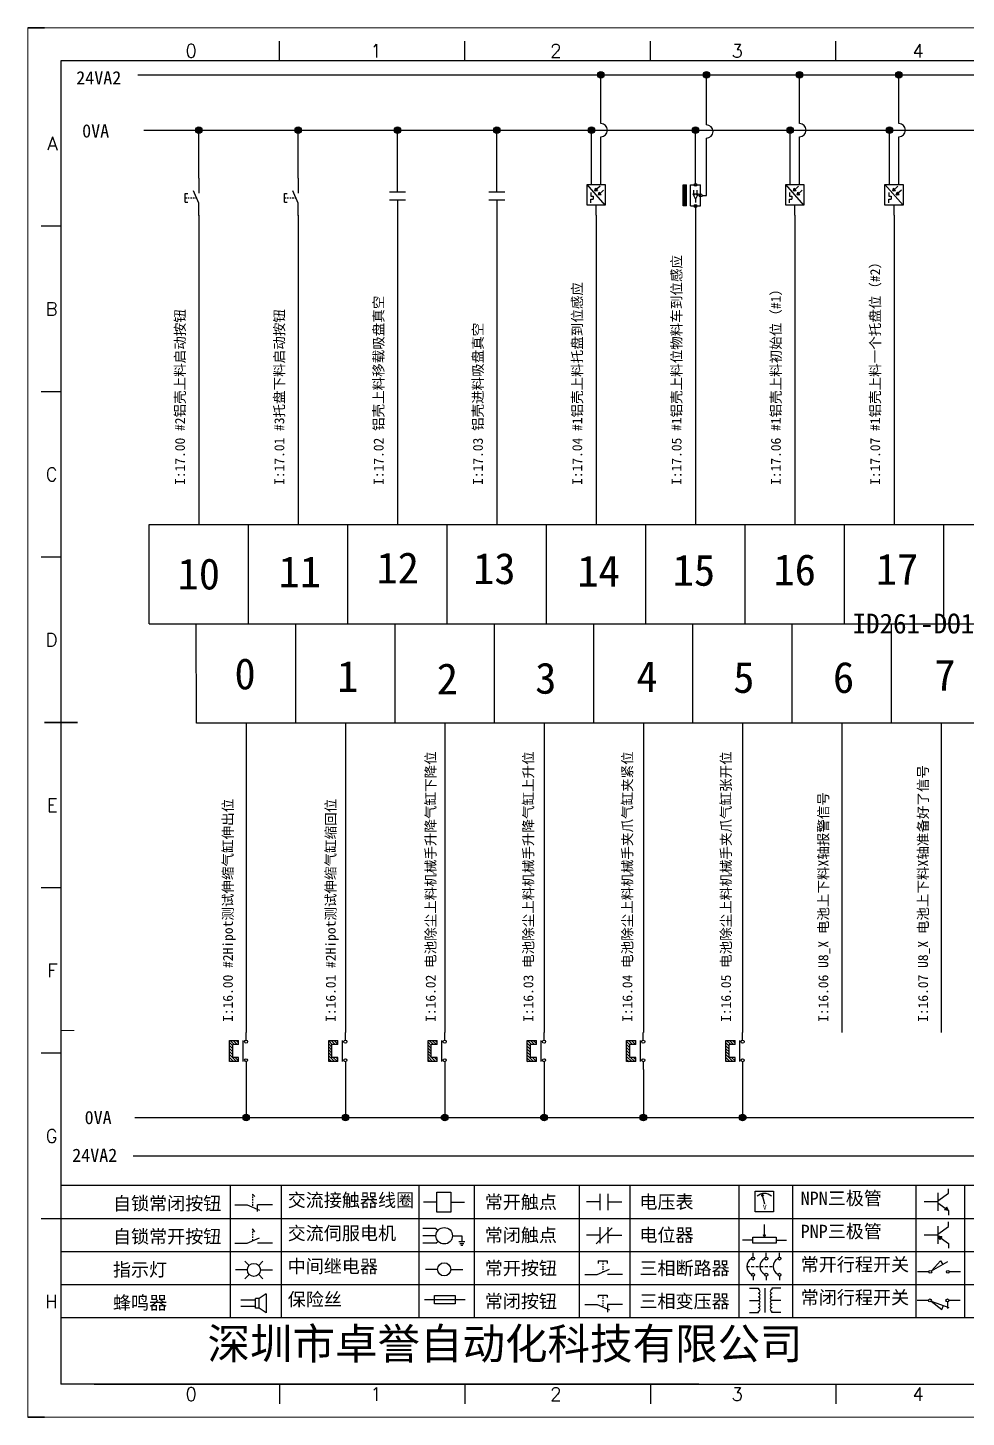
# Model space of a CAD drawing. Header units: millimetres. Extents: x 336 to 12810, y -1577 to 4105.
# Drawn here: x 9485.1 to 9626.9, y -645.8 to -435.8 of the extents above; entities that cross this region are included whole.
import ezdxf
from ezdxf.enums import TextEntityAlignment as Align

# ---------------------------------------------------------------- set-up
doc = ezdxf.new("R2010")
doc.units = ezdxf.units.MM
doc.layers.add('AE_BOR', color=1, linetype='Continuous')
doc.layers.add('MISC', color=2, linetype='Continuous')
doc.styles.get("Standard").update_dxf_attribs({"font": ''})
doc.styles.add('WD', font='romans.shx', dxfattribs={"width": 0.8, "bigfont": 'gbcbig.shx'})
doc.styles.add('样式 0', font='')
doc.styles.add('汉字', font='')
doc.styles.get('Standard').set_extended_font_data('SimSun')
doc.styles.get('样式 0').set_extended_font_data('KaiTi_GB2312')
doc.styles.get('汉字').set_extended_font_data('新宋体')

# ---------------------------------------------------------------- blocks, each defined once
blk = doc.blocks.new('*U6')
at = {"linetype": 'ByBlock'}
for p, q in [((-1909.23, -780.45), (-1909.23, -780.67)), ((-1909.23, -780.45), (-1908.92, -780.84)), ((-1909.23, -780.84), (-1909.23, -781.05)), ((-1911.92, -782.07), (-1910.06, -782.07)), ((-1910.06, -782.07), (-1908.18, -782.88)), ((-1909.23, -781.23), (-1909.23, -781.44)), ((-1909.23, -781.61), (-1909.23, -781.83)), ((-1909.23, -782), (-1909.23, -782.21)), ((-1909.23, -782.38), (-1909.23, -782.43)), ((-1908.52, -783.07), (-1908.52, -782.07)), ((-1906.25, -782.07), (-1908.52, -782.07))]:
    blk.add_line(p, q, dxfattribs=at)
blk = doc.blocks.new('*U8')
at = {"linetype": 'ByBlock'}
for p, q in [((-1908.88, -791.17), (-1909.23, -790.71)), ((-1909.23, -790.71), (-1909.23, -790.92)), ((-1909.23, -791.09), (-1909.23, -791.31)), ((-1909.23, -791.48), (-1909.23, -791.69)), ((-1911.92, -792.89), (-1910.06, -792.89)), ((-1910.06, -792.89), (-1908.18, -792.08)), ((-1909.23, -791.86), (-1909.23, -792.08)), ((-1909.23, -792.25), (-1909.23, -792.47)), ((-1906.25, -792.89), (-1908.52, -792.89))]:
    blk.add_line(p, q, dxfattribs=at)
blk = doc.blocks.new('蜂鸣器')
at = {"linetype": 'ByBlock'}
for p, q in [((-1907.17, -795.53), (-1908.25, -796.26)), ((-1907.17, -795.53), (-1907.17, -798.41)), ((-1908.8, -796.48), (-1911.01, -796.48)), ((-1908.8, -797.46), (-1911.01, -797.46)), ((-1908.25, -796.26), (-1908.8, -796.26)), ((-1908.8, -797.68), (-1908.8, -796.26)), ((-1908.25, -797.68), (-1908.8, -797.68)), ((-1908.25, -797.68), (-1908.25, -796.26)), ((-1907.17, -798.41), (-1908.25, -797.68))]:
    blk.add_line(p, q, dxfattribs=at)
blk = doc.blocks.new('指示灯')
at = {"linetype": 'ByBlock'}
for p, q in [((-1854.25, -776.92), (-1856.06, -776.92)), ((-1854.62, -775.59), (-1853.97, -776.23)), ((-1851.9, -775.59), (-1852.54, -776.23)), ((-1852.26, -776.92), (-1850.45, -776.92)), ((-1854.62, -778.25), (-1853.97, -777.61)), ((-1851.9, -778.25), (-1852.54, -777.61))]:
    blk.add_line(p, q, dxfattribs=at)
blk.add_circle((-1853.26, -776.92), 0.992, dxfattribs=at)
blk = doc.blocks.new('交流接触器线圈')
at = {"linetype": 'ByBlock'}
for p, q in [((-1880.82, -781.77), (-1882.87, -781.77)), ((-1878.72, -781.77), (-1876.67, -781.77))]:
    blk.add_line(p, q, dxfattribs=at)
blk.add_lwpolyline([(-1880.82, -780.28), (-1878.72, -780.28), (-1878.72, -783.26), (-1880.82, -783.26)], close=True, dxfattribs=at)
blk = doc.blocks.new('交流伺服电机')
at = {"linetype": 'ByBlock'}
for p, q in [((-1880.97, -785.75), (-1882.94, -785.75)), ((-1880.97, -786.85), (-1882.94, -786.85)), ((-1880.97, -785.75), (-1880.65, -786.03)), ((-1878.49, -786.85), (-1877.07, -786.85)), ((-1877.07, -786.85), (-1877.07, -787.72)), ((-1880.97, -787.94), (-1882.94, -787.94)), ((-1880.97, -787.94), (-1880.65, -787.67)), ((-1877.54, -787.72), (-1876.59, -787.72)), ((-1877.38, -788.01), (-1876.75, -788.01)), ((-1877.23, -788.29), (-1876.9, -788.29))]:
    blk.add_line(p, q, dxfattribs=at)
blk.add_circle((-1879.73, -786.85), 1.24, dxfattribs=at)
blk = doc.blocks.new('中间继电器')
at = {"linetype": 'ByBlock'}
for p, q in [((-1880.72, -791.92), (-1882.54, -791.92)), ((-1878.74, -791.92), (-1876.92, -791.92))]:
    blk.add_line(p, q, dxfattribs=at)
blk.add_circle((-1879.73, -791.92), 0.992, dxfattribs=at)
blk = doc.blocks.new('保险丝')
at = {"linetype": 'ByBlock'}
blk.add_line((-1882.72, -796.49), (-1876.55, -796.49), dxfattribs=at)
blk.add_lwpolyline([(-1881.2, -795.86), (-1878.06, -795.86), (-1878.06, -797.12), (-1881.2, -797.12)], close=True, dxfattribs=at)
blk = doc.blocks.new('常开按钮')
at = {"linetype": 'ByBlock'}
for p, q in [((-1910.06, -787.73), (-1908.18, -786.93)), ((-1909.9, -785.68), (-1908.56, -785.68)), ((-1909.9, -785.68), (-1909.9, -786.07)), ((-1909.23, -785.68), (-1909.23, -785.89)), ((-1909.23, -786.06), (-1909.23, -786.28)), ((-1909.23, -786.45), (-1909.23, -786.67)), ((-1909.23, -786.84), (-1909.23, -787.05)), ((-1909.23, -787.22), (-1909.23, -787.38)), ((-1908.56, -785.68), (-1908.56, -786.07)), ((-1911.92, -787.73), (-1910.06, -787.73)), ((-1906.25, -787.73), (-1908.52, -787.73))]:
    blk.add_line(p, q, dxfattribs=at)
blk = doc.blocks.new('常开触点')
at = {"linetype": 'ByBlock'}
for p, q in [((-1853.82, -782.99), (-1853.82, -780.56)), ((-1852.6, -782.99), (-1852.6, -780.56)), ((-1853.82, -781.77), (-1855.88, -781.77)), ((-1852.6, -781.77), (-1850.55, -781.77))]:
    blk.add_line(p, q, dxfattribs=at)
blk = doc.blocks.new('常闭触点')
at = {"linetype": 'ByBlock'}
for p, q in [((-1853.82, -786.77), (-1855.88, -786.77)), ((-1852.01, -785.66), (-1854.43, -788.1)), ((-1853.82, -787.99), (-1853.82, -785.56)), ((-1852.6, -787.99), (-1852.6, -785.56)), ((-1852.6, -786.77), (-1850.55, -786.77))]:
    blk.add_line(p, q, dxfattribs=at)
blk = doc.blocks.new('常闭按钮')
at = {"linetype": 'ByBlock'}
for p, q in [((-1854.11, -790.83), (-1852.77, -790.83)), ((-1854.11, -790.83), (-1854.11, -791.22)), ((-1853.44, -790.83), (-1853.44, -791.04)), ((-1853.44, -791.21), (-1853.44, -791.43)), ((-1853.44, -791.6), (-1853.44, -791.82)), ((-1852.77, -790.83), (-1852.77, -791.22)), ((-1856.13, -792.28), (-1854.28, -792.28)), ((-1854.28, -792.28), (-1852.4, -793.09)), ((-1853.44, -791.99), (-1853.44, -792.2)), ((-1853.44, -792.37), (-1853.44, -792.53)), ((-1850.47, -792.28), (-1852.73, -792.28)), ((-1852.73, -792.28), (-1852.73, -793.43))]:
    blk.add_line(p, q, dxfattribs=at)
blk = doc.blocks.new('电压表')
at = {"linetype": 'ByBlock'}
for p, q in [((-1814.84, -780.75), (-1814.91, -781.13)), ((-1814.6, -781.05), (-1814.91, -781.13)), ((-1814.84, -780.75), (-1814.46, -782.26)), ((-1814.84, -780.75), (-1814.6, -781.05))]:
    blk.add_line(p, q, dxfattribs=at)
blk.add_lwpolyline([(-1815.84, -780.34), (-1813.07, -780.34), (-1813.07, -783.49), (-1815.84, -783.49)], close=True, dxfattribs=at)
blk.add_arc((-1814.46, -782.26), 1.56, 46.8313, 133.1687, dxfattribs=at)
at = {"linetype": 'ByBlock', "insert": (-1814.7, -782.39), "char_height": 0.75, "width": 0.6768, "attachment_point": 1}
blk.add_mtext('V', dxfattribs=at)
blk = doc.blocks.new('电位器')
at = {"linetype": 'ByBlock'}
for p, q in [((-1814.45, -787.3), (-1814.45, -785.39)), ((-1814.45, -787.3), (-1814.62, -786.96)), ((-1814.62, -786.96), (-1814.27, -786.96)), ((-1814.45, -787.3), (-1814.27, -786.96)), ((-1816.21, -787.75), (-1817.79, -787.75)), ((-1812.68, -787.75), (-1811.1, -787.75))]:
    blk.add_line(p, q, dxfattribs=at)
blk.add_lwpolyline([(-1816.21, -787.3), (-1812.68, -787.3), (-1812.68, -788.2), (-1816.21, -788.2)], close=True, dxfattribs=at)
blk = doc.blocks.new('三相断路器')
at = {"linetype": 'ByBlock'}
for p, q in [((-1816.17, -790.33), (-1816.17, -789.7)), ((-1814.17, -790.33), (-1814.17, -789.7)), ((-1812.18, -790.33), (-1812.18, -789.7)), ((-1817.14, -791.74), (-1816.72, -791.74)), ((-1816.45, -791.74), (-1816.03, -791.74)), ((-1816.17, -793.19), (-1816.17, -793.83)), ((-1815.76, -791.74), (-1815.34, -791.74)), ((-1815.07, -791.74), (-1814.65, -791.74)), ((-1814.38, -791.74), (-1813.96, -791.74)), ((-1814.17, -793.19), (-1814.17, -793.83)), ((-1813.69, -791.74), (-1813.27, -791.74)), ((-1812.18, -793.19), (-1812.18, -793.83))]:
    blk.add_line(p, q, dxfattribs=at)
for centre in [(-1816.17, -790.55), (-1814.17, -790.55), (-1812.18, -790.55), (-1816.17, -792.98), (-1814.17, -792.98), (-1812.18, -792.98)]:
    blk.add_circle(centre, 0.219, dxfattribs=at)
for centre in [(-1815.81, -791.74), (-1813.82, -791.74), (-1811.83, -791.74)]:
    blk.add_arc(centre, 1.32, 115.5791, 244.4209, dxfattribs=at)
blk = doc.blocks.new('三相变压器')
at = {"linetype": 'ByBlock'}
for p, q in [((-1816.69, -795.03), (-1815.37, -795.03)), ((-1815.37, -795.03), (-1815.37, -795.24)), ((-1814.34, -798.7), (-1814.34, -795.04)), ((-1812, -795.03), (-1813.32, -795.03)), ((-1813.32, -795.03), (-1813.32, -795.24)), ((-1816.69, -796.87), (-1815.37, -796.87)), ((-1812, -796.87), (-1813.32, -796.87)), ((-1816.69, -798.71), (-1815.37, -798.71)), ((-1815.37, -798.71), (-1815.37, -798.5)), ((-1813.32, -798.71), (-1813.32, -798.5)), ((-1812, -798.71), (-1813.32, -798.71))]:
    blk.add_line(p, q, dxfattribs=at)
for centre, start, end in [((-1815.37, -795.51), 270, 90), ((-1815.37, -796.06), 270, 90), ((-1813.32, -795.51), 90, 270), ((-1813.32, -796.06), 90, 270), ((-1815.37, -796.6), 270, 90), ((-1815.37, -797.14), 270, 90), ((-1815.37, -797.68), 270, 90), ((-1815.37, -798.23), 270, 90), ((-1813.32, -796.6), 90, 270), ((-1813.32, -797.14), 90, 270), ((-1813.32, -797.68), 90, 270), ((-1813.32, -798.23), 90, 270)]:
    blk.add_arc(centre, 0.271, start, end, dxfattribs=at)
blk = doc.blocks.new('NPN三极管')
at = {"linetype": 'ByBlock'}
for p, q in [((-1785.73, -780.61), (-1785.73, -783.32)), ((-1785.73, -781.82), (-1784.15, -780.66)), ((-1784.15, -780.66), (-1784.15, -779.98)), ((-1785.73, -781.97), (-1787.81, -781.97)), ((-1785.73, -782.11), (-1784.15, -783.27)), ((-1784.41, -782.73), (-1784.74, -783.18)), ((-1784.15, -783.27), (-1784.74, -783.18)), ((-1784.15, -783.27), (-1784.41, -782.73)), ((-1784.15, -783.27), (-1784.15, -783.96))]:
    blk.add_line(p, q, dxfattribs=at)
blk = doc.blocks.new('PNP三极管')
at = {"linetype": 'ByBlock'}
for p, q in [((-1784.9, -785.38), (-1784.9, -788.09)), ((-1783.32, -785.43), (-1783.32, -784.75)), ((-1784.9, -786.74), (-1786.98, -786.74)), ((-1784.9, -786.59), (-1783.32, -785.43)), ((-1784.9, -786.88), (-1783.32, -788.04)), ((-1784.9, -786.88), (-1784.31, -786.97)), ((-1784.9, -786.88), (-1784.64, -787.42)), ((-1784.31, -786.97), (-1784.64, -787.42)), ((-1783.32, -788.04), (-1783.32, -788.73))]:
    blk.add_line(p, q, dxfattribs=at)
blk = doc.blocks.new('常开行程开关')
at = {"linetype": 'ByBlock'}
for p, q in [((-1785.89, -792.17), (-1784.52, -790.62)), ((-1785.89, -792.17), (-1783.43, -790.72)), ((-1784.52, -790.62), (-1784.19, -791.17)), ((-1786.29, -792.3), (-1788.01, -792.3)), ((-1781.48, -792.3), (-1783.21, -792.3))]:
    blk.add_line(p, q, dxfattribs=at)
for centre in [(-1786.07, -792.3), (-1783.42, -792.3)]:
    blk.add_circle(centre, 0.219, dxfattribs=at)
blk = doc.blocks.new('常闭行程开关')
at = {"linetype": 'ByBlock'}
for p, q in [((-1786.34, -796.62), (-1788.07, -796.62)), ((-1785.93, -796.72), (-1783.25, -797.7)), ((-1785.93, -796.72), (-1784.3, -798)), ((-1784.3, -798), (-1784.08, -797.4)), ((-1783.48, -796.84), (-1783.48, -797.85)), ((-1781.54, -796.62), (-1783.26, -796.62))]:
    blk.add_line(p, q, dxfattribs=at)
for centre in [(-1786.12, -796.62), (-1783.48, -796.62)]:
    blk.add_circle(centre, 0.219, dxfattribs=at)
blk = doc.blocks.new('电控横A4')
for p, q in [((292, -5), (5, -5)), ((5, -5), (5, -205)), ((10.03, -205), (289.53, -205)), ((130.8, -205), (190.75, -205))]:
    blk.add_line(p, q)
at = {"lineweight": 9, "ltscale": 0.1}
for p, q in [((5, -151.57), (7, -151.57)), ((101.34, -205), (130.8, -205)), ((129.44, -205), (129.44, -205)), ((129.44, -205), (129.44, -205)), ((129.44, -205), (129.44, -205)), ((129.44, -205), (129.44, -205))]:
    blk.add_line(p, q, dxfattribs=at)
at = {"linetype": 'ByBlock'}
for p, q in [((292, -175), (5, -175)), ((292, -180), (5, -180)), ((292, -185), (5, -185)), ((292, -190), (5, -190)), ((292, -195), (5, -195))]:
    blk.add_line(p, q, dxfattribs=at)
at = {"color": 0, "lineweight": -2}
for p, q in [((30.58, -175), (30.58, -195)), ((38.26, -175), (38.26, -195)), ((59.05, -175), (59.05, -195)), ((67.4, -175), (67.4, -195)), ((83.26, -175), (83.26, -195)), ((90.91, -175), (90.91, -195)), ((107.4, -175), (107.4, -195)), ((115.5, -175), (115.5, -195)), ((134.12, -175), (134.12, -195)), ((141.48, -175), (141.48, -195))]:
    blk.add_line(p, q, dxfattribs=at)
at = {"color": 0, "ltscale": 2}
blk.add_line((101.34, -205), (5, -205), dxfattribs=at)
at = {"layer": 'AE_BOR', "lineweight": 30}
for p, q in [((2.53, 0), (0, 0)), ((0, -210), (2.53, -210))]:
    blk.add_line(p, q, dxfattribs=at)
at = {"layer": 'AE_BOR', "color": 1, "lineweight": 15}
for p, q in [((0, 0), (297, 0)), ((0, -210), (0, 0)), ((297, -210), (0, -210))]:
    blk.add_line(p, q, dxfattribs=at)
at = {"layer": 'AE_BOR'}
for p, q in [((38.03, -5), (38.03, -2)), ((66.03, -5), (66.03, -2)), ((94.03, -5), (94.03, -2)), ((122.03, -5), (122.03, -2)), ((5, -30), (2, -30)), ((5, -55), (2, -55)), ((5, -80), (2, -80)), ((5, -130), (2, -130)), ((5, -155), (2, -155)), ((5, -180), (2, -180)), ((38.03, -205), (38.03, -208)), ((66.03, -205), (66.03, -208)), ((94.03, -205), (94.03, -208)), ((122.03, -205), (122.03, -208))]:
    blk.add_line(p, q, dxfattribs=at)
at = {"layer": 'AE_BOR', "color": 2, "lineweight": 30}
blk.add_line((2.5, -105), (7.5, -105), dxfattribs=at)
at = {"linetype": 'ByBlock'}
for name, p in [('*U6', (1943.19, 604.18)), ('交流接触器线圈', (1942.62, 604.27)), ('常开触点', (1940.27, 604.3)), ('电压表', (1925.71, 604.52)), ('NPN三极管', (1923.2, 604.5)), ('PNP三极管', (1922.37, 604.27)), ('*U8', (1943.19, 609.18)), ('交流伺服电机', (1942.62, 604.27)), ('常闭触点', (1940.27, 604.3)), ('电位器', (1925.71, 604.52)), ('指示灯', (1887.41, 589.18)), ('中间继电器', (1942.62, 604.27)), ('常开按钮', (1996.06, 599.3)), ('三相断路器', (1925.71, 604.52)), ('常开行程开关', (1922.37, 604.27)), ('三相变压器', (1925.71, 604.52)), ('蜂鸣器', (1943.19, 604.18)), ('保险丝', (1942.62, 604.27)), ('常闭按钮', (1940.27, 599.3)), ('常闭行程开关', (1922.37, 604.27))]:
    blk.add_blockref(name, p, dxfattribs=at)
at = {"char_height": 2, "attachment_point": 1, "style": '汉字'}
for s, insert in [('{\\fKaiTi_GB2312|b0|i0|c134|p49;自锁常闭按钮}', (12.86, -176.69)), ('{\\fKaiTi_GB2312|b0|i0|c134|p49;交流接触器线圈}', (39.25, -176.19)), ('{\\fKaiTi_GB2312|b0|i0|c134|p49;常开触点}', (69.01, -176.48)), ('{\\fKaiTi_GB2312|b0|i0|c134|p49;电压表}', (92.37, -176.47)), ('{\\fKaiTi_GB2312|b0|i0|c134|p49;NPN三极管}', (116.73, -175.91)), ('{\\fKaiTi_GB2312|b0|i0|c134|p49;自锁常开按钮}', (12.86, -181.69)), ('{\\fKaiTi_GB2312|b0|i0|c134|p49;交流伺服电机}', (39.25, -181.19)), ('{\\fKaiTi_GB2312|b0|i0|c134|p49;常闭触点}', (69.01, -181.48)), ('{\\fKaiTi_GB2312|b0|i0|c134|p49;电位器}', (92.37, -181.47)), ('{\\fKaiTi_GB2312|b0|i0|c134|p49;PNP三极管}', (116.73, -180.91)), ('{\\fKaiTi_GB2312|b0|i0|c134|p49;指示灯}', (12.86, -186.69)), ('{\\fKaiTi_GB2312|b0|i0|c134|p49;中间继电器}', (39.25, -186.19)), ('{\\fKaiTi_GB2312|b0|i0|c134|p49;常开按钮}', (69.01, -186.48)), ('{\\fKaiTi_GB2312|b0|i0|c134|p49;三相断路器}', (92.37, -186.47)), ('{\\fKaiTi_GB2312|b0|i0|c134|p49;常开行程开关}', (116.73, -185.91)), ('{\\fKaiTi_GB2312|b0|i0|c134|p49;保险丝}', (39.25, -191.19)), ('{\\fKaiTi_GB2312|b0|i0|c134|p49;常闭行程开关}', (116.73, -190.91)), ('{\\fKaiTi_GB2312|b0|i0|c134|p49;蜂鸣器}', (12.86, -191.69)), ('{\\fKaiTi_GB2312|b0|i0|c134|p49;常闭按钮}', (69.01, -191.48)), ('{\\fKaiTi_GB2312|b0|i0|c134|p49;三相变压器}', (92.37, -191.47))]:
    blk.add_mtext(s, dxfattribs=dict(at, insert=insert))
at = {"color": 0, "lineweight": -2, "insert": (27.14, -196.53), "char_height": 4.7064, "width": 96.1138, "attachment_point": 1}
blk.add_mtext('深圳市卓誉自动化科技有限公司', dxfattribs=at)
at = {"layer": 'AE_BOR', "style": 'WD'}
for s, p in [('0', (24.67, -4.5)), ('1', (52.6, -4.5)), ('2', (79.75, -4.5)), ('3', (107.15, -4.5)), ('4', (134.45, -4.5)), ('0', (24.67, -207.5)), ('1', (52.6, -207.5)), ('2', (79.75, -207.5)), ('3', (107.15, -207.5)), ('4', (134.45, -207.5))]:
    blk.add_text(s, height=2, dxfattribs=at).set_placement(p, align=Align.CENTER)
for s, p in [('A', (4.5, -17.5)), ('B', (4.5, -42.5)), ('C', (4.5, -67.5)), ('D', (4.5, -92.5)), ('E', (4.5, -117.5)), ('F', (4.5, -142.5)), ('G', (4.5, -167.5)), ('H', (4.5, -192.5))]:
    blk.add_text(s, height=2, dxfattribs=at).set_placement(p, align=Align.MIDDLE_RIGHT)
blk = doc.blocks.new('磁性开关')
at = {"linetype": 'ByBlock'}
h = blk.add_hatch(dxfattribs=at)
h.set_pattern_fill('ANSI31', color=256, scale=0.1, style=0)
h.paths.add_polyline_path([(-1910.88, -776.69), (-1910.88, -775.29), (-1907.69, -775.29), (-1907.69, -776.69), (-1908.31, -776.69), (-1908.31, -775.79), (-1910.25, -775.79), (-1910.25, -776.69)])
for p, q in [((-1910.88, -776.69), (-1910.88, -775.29)), ((-1910.88, -775.29), (-1907.69, -775.29)), ((-1910.88, -776.69), (-1910.25, -776.69)), ((-1910.25, -776.69), (-1910.25, -775.79)), ((-1910.25, -775.79), (-1908.31, -775.79)), ((-1908.31, -776.69), (-1908.31, -775.79)), ((-1908.31, -776.69), (-1907.69, -776.69)), ((-1907.69, -775.29), (-1907.69, -776.69)), ((-1910.91, -777.81), (-1912.09, -777.81)), ((-1910.88, -777.39), (-1907.69, -777.39)), ((-1907.66, -777.81), (-1906.48, -777.81))]:
    blk.add_line(p, q, dxfattribs=at)
for centre in [(-1910.68, -777.81), (-1907.88, -777.81)]:
    blk.add_circle(centre, 0.225, dxfattribs=at)
blk = doc.blocks.new('光电开关')
at = {"linetype": 'ByBlock'}
h = blk.add_hatch(dxfattribs=at)
h.set_pattern_fill('ANSI31', color=256, scale=0.01, style=0)
h.set_pattern_definition([(45, (0.172267, 0), (-0.0224506403, 0.0224506403), [])])
h.paths.add_polyline_path([(-1882.44, -776.34), (-1882.5, -775.91), (-1882.68, -776.07)])
h.paths.add_polyline_path([(-1882.86, -776.23), (-1882.44, -776.34), (-1882.68, -776.07)])
h.paths.add_polyline_path([(-1883.05, -776.88), (-1883.11, -776.45), (-1883.29, -776.61)])
h.paths.add_polyline_path([(-1883.47, -776.77), (-1883.05, -776.88), (-1883.29, -776.61)])
for p, q in [((-1884.01, -775.96), (-1885.56, -775.96)), ((-1880.91, -775.3), (-1884.01, -778.05)), ((-1883.75, -776.09), (-1883.05, -776.88)), ((-1883.11, -776.45), (-1883.47, -776.77)), ((-1883.05, -776.88), (-1883.47, -776.77)), ((-1883.14, -775.55), (-1882.44, -776.34)), ((-1883.05, -776.88), (-1883.11, -776.45)), ((-1882.5, -775.91), (-1882.86, -776.23)), ((-1882.44, -776.34), (-1882.86, -776.23)), ((-1882.44, -776.34), (-1882.5, -775.91)), ((-1879.37, -776.67), (-1880.91, -776.67)), ((-1884.01, -777.39), (-1885.56, -777.39)), ((-1882.78, -777.47), (-1882.23, -777.47)), ((-1882.23, -777.47), (-1882.23, -777.14)), ((-1882.23, -777.14), (-1881.78, -777.14)), ((-1881.78, -777.47), (-1881.78, -777.14)), ((-1881.23, -777.47), (-1881.78, -777.47))]:
    blk.add_line(p, q, dxfattribs=at)
blk.add_lwpolyline([(-1884.01, -775.3), (-1880.91, -775.3), (-1880.91, -778.05), (-1884.01, -778.05)], close=True, dxfattribs=at)
blk = doc.blocks.new('接近开关')
at = {"linetype": 'ByBlock'}
h = blk.add_hatch(dxfattribs=at)
h.set_pattern_fill('ANSI31', color=256, scale=0.01, style=0)
h.set_pattern_definition([(45, (-89.131516, -30.795668), (-0.0224506403, 0.0224506403), [])])
h.paths.add_polyline_path([(-1516.96, -1123.35), (-1516.96, -1122.85), (-1513.76, -1122.85), (-1513.76, -1123.35)])
for p, q in [((-1516.96, -1123.35), (-1516.96, -1122.85)), ((-1516.96, -1122.85), (-1513.76, -1122.85)), ((-1516.96, -1123.35), (-1513.76, -1123.35)), ((-1513.76, -1122.85), (-1513.76, -1123.35)), ((-1517.18, -1124.71), (-1518.36, -1124.71)), ((-1516.96, -1123.95), (-1513.76, -1123.95)), ((-1516.96, -1123.95), (-1516.96, -1125.47)), ((-1516.96, -1125.47), (-1513.76, -1125.47)), ((-1515.91, -1124.71), (-1516.45, -1124.71)), ((-1515.11, -1124.31), (-1515.91, -1124.71)), ((-1515.11, -1125.11), (-1515.91, -1124.71)), ((-1515.33, -1124.53), (-1515.17, -1124.53)), ((-1515.33, -1124.88), (-1515.17, -1124.88)), ((-1515.25, -1124.45), (-1515.25, -1124.61)), ((-1515.11, -1124.31), (-1515.11, -1125.11)), ((-1515.11, -1124.48), (-1514.58, -1124.48)), ((-1515.11, -1124.94), (-1514.58, -1124.94)), ((-1513.76, -1123.95), (-1513.76, -1125.47)), ((-1513.54, -1124.71), (-1512.36, -1124.71)), ((-1515.36, -1125.69), (-1515.36, -1126.36)), ((-1515.36, -1126.36), (-1512.36, -1126.36))]:
    blk.add_line(p, q, dxfattribs=at)
for centre in [(-1516.96, -1124.71), (-1515.36, -1125.47), (-1513.76, -1124.71)]:
    blk.add_circle(centre, 0.225, dxfattribs=at)

msp = doc.modelspace()

# ---------------------------------------------------------------- hatches: boundary and pattern name
at = {"lineweight": -2}
h = msp.add_hatch(color=0, dxfattribs=at)
edge = h.paths.add_edge_path()
edge.add_arc((9571.683, -442.924), 0.5, 0, 360)
h = msp.add_hatch(color=0, dxfattribs=at)
edge = h.paths.add_edge_path()
edge.add_arc((9587.619, -442.924), 0.5, 0, 360)
h = msp.add_hatch(color=0, dxfattribs=at)
edge = h.paths.add_edge_path()
edge.add_arc((9601.683, -442.924), 0.5, 0, 360)
h = msp.add_hatch(color=0, dxfattribs=at)
edge = h.paths.add_edge_path()
edge.add_arc((9616.683, -442.924), 0.5, 0, 360)
h = msp.add_hatch(color=0, dxfattribs=at)
edge = h.paths.add_edge_path()
edge.add_arc((9510.971, -451.287), 0.5, 0, 360)
h = msp.add_hatch(color=0, dxfattribs=at)
edge = h.paths.add_edge_path()
edge.add_arc((9525.971, -451.287), 0.5, 0, 360)
h = msp.add_hatch(color=0, dxfattribs=at)
edge = h.paths.add_edge_path()
edge.add_arc((9540.971, -451.287), 0.5, 0, 360)
h = msp.add_hatch(color=0, dxfattribs=at)
edge = h.paths.add_edge_path()
edge.add_arc((9555.971, -451.287), 0.5, 0, 360)
h = msp.add_hatch(color=0, dxfattribs=at)
edge = h.paths.add_edge_path()
edge.add_arc((9570.258, -451.287), 0.5, 0, 360)
h = msp.add_hatch(color=0, dxfattribs=at)
edge = h.paths.add_edge_path()
edge.add_arc((9585.971, -451.287), 0.5, 0, 360)
h = msp.add_hatch(color=0, dxfattribs=at)
edge = h.paths.add_edge_path()
edge.add_arc((9600.258, -451.287), 0.5, 0, 360)
h = msp.add_hatch(color=0, dxfattribs=at)
edge = h.paths.add_edge_path()
edge.add_arc((9615.258, -451.287), 0.5, 0, 360)
h = msp.add_hatch(color=0, dxfattribs=at)
edge = h.paths.add_edge_path()
edge.add_arc((9518.095, -600.499), 0.5, 0, 360)
h = msp.add_hatch(color=0, dxfattribs=at)
edge = h.paths.add_edge_path()
edge.add_arc((9533.095, -600.499), 0.5, 0, 360)
h = msp.add_hatch(color=0, dxfattribs=at)
edge = h.paths.add_edge_path()
edge.add_arc((9548.095, -600.499), 0.5, 0, 360)
h = msp.add_hatch(color=0, dxfattribs=at)
edge = h.paths.add_edge_path()
edge.add_arc((9563.095, -600.499), 0.5, 0, 360)
h = msp.add_hatch(color=0, dxfattribs=at)
edge = h.paths.add_edge_path()
edge.add_arc((9578.095, -600.499), 0.5, 0, 360)
h = msp.add_hatch(color=0, dxfattribs=at)
edge = h.paths.add_edge_path()
edge.add_arc((9593.095, -600.499), 0.5, 0, 360)

# ---------------------------------------------------------------- linework, layer by layer
at = {"color": 0, "lineweight": -2}
for p, q in [((9501.758, -442.924), (9768.511, -442.924)), ((9571.683, -450.287), (9571.683, -442.924)), ((9587.619, -450.476), (9587.619, -442.924)), ((9601.683, -450.287), (9601.683, -442.924)), ((9616.683, -450.287), (9616.683, -442.924)), ((9502.642, -451.287), (9769.395, -451.287)), ((9510.971, -458.531), (9510.971, -451.287)), ((9525.971, -458.531), (9525.971, -451.287)), ((9540.971, -458.531), (9540.971, -451.287)), ((9555.971, -458.531), (9555.971, -451.287)), ((9570.258, -457.952), (9570.258, -451.287)), ((9585.971, -458.141), (9585.971, -451.287)), ((9600.258, -457.952), (9600.258, -451.287)), ((9615.258, -457.952), (9615.258, -451.287)), ((9571.683, -457.952), (9571.683, -452.287)), ((9587.619, -458.141), (9587.619, -452.476)), ((9601.683, -457.952), (9601.683, -452.287)), ((9616.683, -457.952), (9616.683, -452.287)), ((9540.971, -463.859), (9540.971, -510.893)), ((9555.971, -463.859), (9555.971, -510.893)), ((9510.971, -464.143), (9510.971, -510.893)), ((9525.971, -464.143), (9525.971, -510.893)), ((9570.971, -464.143), (9570.971, -510.893)), ((9585.971, -464.143), (9585.971, -510.893)), ((9600.971, -464.143), (9600.971, -510.893)), ((9615.971, -464.143), (9615.971, -510.893)), ((9503.471, -525.893), (9765.595, -525.893)), ((9525.595, -540.893), (9525.595, -525.893)), ((9540.595, -540.893), (9540.595, -525.893)), ((9555.595, -540.893), (9555.595, -525.893)), ((9570.595, -540.893), (9570.595, -525.893)), ((9585.595, -540.893), (9585.595, -525.893)), ((9600.595, -540.893), (9600.595, -525.893)), ((9615.595, -540.893), (9615.595, -525.893)), ((9518.095, -540.893), (9518.095, -587.643)), ((9533.095, -540.893), (9533.095, -587.643)), ((9548.095, -540.893), (9548.095, -587.643)), ((9563.095, -540.893), (9563.095, -587.643)), ((9578.095, -540.893), (9578.095, -587.643)), ((9593.095, -540.893), (9593.095, -587.643)), ((9608.095, -540.893), (9608.095, -587.643)), ((9623.095, -540.893), (9623.095, -587.643)), ((9518.095, -593.255), (9518.095, -600.499)), ((9533.095, -593.255), (9533.095, -600.499)), ((9548.095, -593.255), (9548.095, -600.499)), ((9563.095, -593.255), (9563.095, -600.499)), ((9578.095, -593.255), (9578.095, -600.499)), ((9593.095, -593.255), (9593.095, -600.499)), ((9501.274, -600.499), (9767.264, -600.499)), ((9501.037, -606.316), (9767.79, -606.316))]:
    msp.add_line(p, q, dxfattribs=at)
for points in [[(9503.471, -510.893), (9518.471, -510.893)], [(9503.471, -525.893), (9503.471, -510.893)], [(9518.471, -510.893), (9533.471, -510.893)], [(9518.471, -525.893), (9518.471, -510.893)], [(9533.471, -510.893), (9548.471, -510.893)], [(9533.471, -525.893), (9533.471, -510.893)], [(9548.471, -510.893), (9563.471, -510.893)], [(9548.471, -525.893), (9548.471, -510.893)], [(9563.471, -510.893), (9578.471, -510.893)], [(9563.471, -525.893), (9563.471, -510.893)], [(9578.471, -510.893), (9593.471, -510.893)], [(9578.471, -525.893), (9578.471, -510.893)], [(9593.471, -510.893), (9608.471, -510.893)], [(9593.471, -525.893), (9593.471, -510.893)], [(9608.471, -510.893), (9623.471, -510.893)], [(9608.471, -525.893), (9608.471, -510.893)], [(9623.471, -510.893), (9638.471, -510.893)], [(9623.471, -525.893), (9623.471, -510.893)], [(9525.595, -540.893), (9510.595, -540.893), (9510.56, -525.893)], [(9540.595, -540.893), (9525.595, -540.893)], [(9555.595, -540.893), (9540.595, -540.893)], [(9570.595, -540.893), (9555.595, -540.893)], [(9585.595, -540.893), (9570.595, -540.893)], [(9600.595, -540.893), (9585.595, -540.893)], [(9615.595, -540.893), (9600.595, -540.893)], [(9630.595, -540.893), (9615.595, -540.893)]]:
    msp.add_lwpolyline(points, dxfattribs=at)
for centre in [(9571.683, -442.924), (9587.619, -442.924), (9601.683, -442.924), (9616.683, -442.924), (9510.971, -451.287), (9525.971, -451.287), (9540.971, -451.287), (9555.971, -451.287), (9570.258, -451.287), (9585.971, -451.287), (9600.258, -451.287), (9615.258, -451.287), (9518.095, -600.499), (9533.095, -600.499), (9548.095, -600.499), (9563.095, -600.499), (9578.095, -600.499), (9593.095, -600.499)]:
    msp.add_circle(centre, 0.5, dxfattribs=at)
for centre in [(9571.683, -451.287), (9587.619, -451.476), (9601.683, -451.287), (9616.683, -451.287)]:
    msp.add_arc(centre, 1, 270, 90, dxfattribs=at)

# ---------------------------------------------------------------- block references
msp.add_blockref('电控横A4', (9485.129, -435.809))
at = {"linetype": 'ByBlock'}
for name, p, rotation in [('常开按钮', (8723.238, 1447.722), 90), ('常开按钮', (8738.238, 1447.722), 90), ('常开触点', (10322.745, -2314.407), 270), ('常开触点', (10337.745, -2314.407), 270), ('光电开关', (10347.644, -2343.508), 270), ('接近开关', (8461.262, 1054.22), 90), ('光电开关', (10377.644, -2343.508), 270), ('光电开关', (10392.644, -2343.508), 270), ('磁性开关', (8740.282, 1318.833), 90), ('磁性开关', (8755.282, 1318.833), 90), ('磁性开关', (8770.282, 1318.833), 90), ('磁性开关', (8785.282, 1318.833), 90), ('磁性开关', (8800.282, 1318.833), 90), ('磁性开关', (8815.282, 1318.833), 90)]:
    msp.add_blockref(name, p, dxfattribs=dict(at, rotation=rotation))

# ---------------------------------------------------------------- texts
at = {"color": 0, "lineweight": -2, "attachment_point": 1}
for s, insert, char_height, width in [('0VA', (9493.337, -450.392), 2, 14.27309), ('10', (9507.759, -515.994), 4.7064, 7.20347), ('11', (9523.013, -515.675), 4.7064, 7.20347), ('12', (9537.801, -515.084), 4.7064, 7.20347), ('13', (9552.394, -515.178), 4.7064, 7.20347), ('14', (9568.13, -515.565), 4.7064, 7.20347), ('15', (9582.534, -515.432), 4.7064, 7.20347), ('16', (9597.755, -515.368), 4.7064, 7.20347), ('17', (9613.223, -515.28), 4.7064, 7.20347), ('ID261-DO15-9   4#-CN2  16-17CH               ', (9609.69, -524.357), 3, 70.53841), ('0', (9516.345, -531.091), 4.706, 7.20347), ('1', (9531.842, -531.496), 4.706, 7.20347), ('2', (9546.904, -531.855), 4.706, 7.20347), ('3', (9561.765, -531.75), 4.706, 7.20347), ('4', (9577.066, -531.511), 4.706, 7.20347), ('5', (9591.672, -531.63), 4.706, 7.20347), ('6', (9606.734, -531.63), 4.706, 7.20347), ('7', (9622.06, -531.271), 4.706, 7.20347), ('0VA', (9493.712, -599.514), 2, 14.27309)]:
    msp.add_mtext(s, dxfattribs=dict(at, insert=insert, char_height=char_height, width=width))
at = {"color": 0, "lineweight": -2, "char_height": 1.5, "width": 71.79445, "attachment_point": 1, "rotation": 90}
for s, insert in [('{\\C256;I:17.05 #1铝壳上料位物料车到位感应}', (9582.357, -504.908)), ('{\\C256;I:17.07 #1铝壳上料一个托盘位（#2）}', (9612.357, -504.908)), ('{\\C256;I:17.04 #1铝壳上料托盘到位感应}', (9567.357, -504.908)), ('{\\C256;I:17.02 铝壳上料移载吸盘真空}', (9537.357, -504.908)), ('{\\C256;I:17.06 #1铝壳上料初始位（#1）}', (9597.357, -504.908)), ('{\\C256;I:17.00 #2铝壳上料启动按钮}', (9507.357, -504.908)), ('{\\C256;I:17.01 #3托盘下料启动按钮}', (9522.357, -504.908)), ('{\\C256;I:17.03 铝壳进料吸盘真空}', (9552.357, -504.908)), ('{\\C256;I:16.02 电池除尘上料机械手升降气缸下降位}', (9545.214, -586.067)), ('{\\C256;I:16.03 电池除尘上料机械手升降气缸上升位}', (9559.974, -586.067)), ('{\\C256;I:16.04 电池除尘上料机械手夹爪气缸夹紧位}', (9574.93, -586.067)), ('{\\C256;I:16.05 电池除尘上料机械手夹爪气缸张开位}', (9589.824, -586.067)), ('{\\C256;I:16.07 U8_X 电池上下料X轴准备好了信号}', (9619.587, -586.067)), ('{\\C256;I:16.06 U8_X 电池上下料X轴报警信号}', (9604.525, -586.067)), ('{\\C256;I:16.00 #2Hipot测试伸缩气缸伸出位}', (9514.596, -586.067)), ('{\\C256;I:16.01 #2Hipot测试伸缩气缸缩回位}', (9530.125, -586.067))]:
    msp.add_mtext(s, dxfattribs=dict(at, insert=insert))
at = {"layer": 'MISC', "color": 0, "char_height": 2, "width": 5.01683, "attachment_point": 1, "style": '样式 0'}
for insert in [(9492.443, -442.368), (9491.836, -605.213)]:
    msp.add_mtext('24VA2', dxfattribs=dict(at, insert=insert))

doc.saveas('drawing.dxf')
